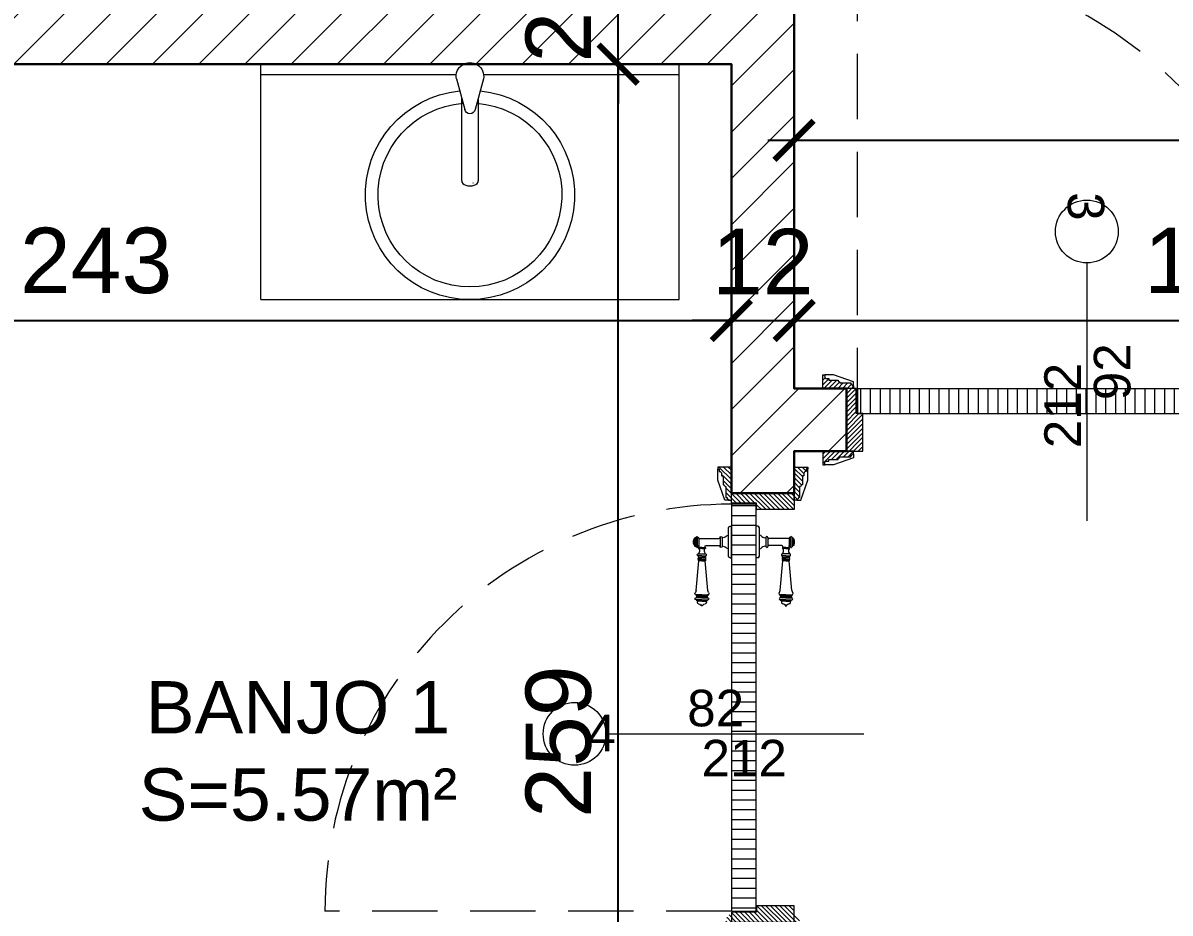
# Model space of a CAD drawing. Header units: centimetres. Extents: x 105417 to 110818, y -55119 to -48326.
# Drawn here: x 108811.9 to 109031.3, y -52510.6 to -52340.5 of the extents above; entities that cross this region are included whole.
import ezdxf

# ---------------------------------------------------------------- set-up
doc = ezdxf.new("R2010")
doc.units = ezdxf.units.CM
doc.header["$LTSCALE"] = 50
doc.header["$MEASUREMENT"] = 0
doc.linetypes.add('CACHE', pattern=[0.375, 0.25, -0.125])
doc.layers.get('0').update_dxf_attribs({"color": 8})
for name, color, linetype, lineweight in [('BANJO', 160, 'Continuous', 9), ('door', 44, 'Continuous', 5), ('MACONNERIE COUPE', 7, 'Continuous', 30), ('MACONNERIE HACHURE', 253, 'Continuous', 13), ('mobilimi', 8, 'Continuous', 9)]:
    doc.layers.add(name, color=color, linetype=linetype, lineweight=lineweight)
doc.layers.add('COTE 50ème', color=1, linetype='Continuous')
doc.layers.add('DEMOL', color=7, linetype='Continuous', lineweight=60, true_color=0xe6ac00)
doc.styles.add('GENERATED_STYLE_1', font='arial.ttf')
doc.styles.add('RS_TEXT_1.50', font='arial.ttf', dxfattribs={"height": 12.5})
doc.styles.add('RS_TXT_50', font='arial.ttf', dxfattribs={"height": 12.5})
doc.dimstyles.new('RS_50CM_LINEAIRE', dxfattribs={"dimscale": 5, "dimtxt": 12.5, "dimasz": 1.5, "dimexe": 1, "dimexo": 2.5, "dimgap": 1, "dimtad": 1, "dimdec": 1, "dimrnd": 0.5, "dimdsep": 46, "dimtxsty": 'RS_TXT_50', "dimblk1": 'ARCHTICK', "dimblk2": 'ARCHTICK', "dimsah": 1, "dimcen": 2.5, "dimdle": 1, "dimclrt": 4, "dimadec": 0, "dimazin": 2, "dimtfac": 1, "dimtdec": 1, "dimtix": 1, "dimtmove": 2, "dimatfit": 3, "dimfxl": 1, "dimtolj": 1, "dimtzin": 0, "dimarcsym": 0})

# ---------------------------------------------------------------- blocks, each defined once
blk = doc.blocks.new('door900')
at = {"color": 0}
for p, q in [((-9.3, 67.7), (9.3, 67.7)), ((-6.8, 71.5), (-6.8, 70.2)), ((-5.5, 71.5), (-6.8, 71.5)), ((-6.8, 70.2), (6.8, 70.2)), ((-5.5, 71.5), (5.5, 71.5)), ((5.5, 71.5), (6.8, 71.5)), ((6.8, 71.5), (6.8, 70.2)), ((92.8, 68.1), (36.2, 62.8)), ((101.2, 67.3), (103.2, 68)), ((101.2, 56.8), (101.2, 67.3)), ((103.2, 68), (103.2, 67.7)), ((103.2, 56.8), (103.2, 68)), ((106.5, 68), (105.5, 67.3)), ((105.5, 56.8), (105.5, 67.3)), ((106.5, 56.8), (106.5, 68)), ((110.7, 68), (111.8, 67.3)), ((110.7, 56.8), (110.7, 68)), ((111.8, 56.8), (111.8, 67.3)), ((111.8, 66.2), (113.3, 66.2)), ((113.3, 56.8), (113.3, 66.2)), ((9.3, 65.2), (-9.3, 65.2)), ((-6.8, 62.7), (-6.8, 24)), ((-6.8, 62.7), (6.8, 62.7)), ((8.7, 62.7), (6.8, 62.7)), ((6.8, 49.1), (6.8, 24)), ((8.7, 50.9), (8.7, 50.9)), ((10.5, 56.8), (10.5, 62.5)), ((10.5, 56.8), (10.5, 51.1)), ((12.7, 56.8), (12.7, 62.5)), ((12.7, 56.8), (12.7, 51.1)), ((22.5, 63.8), (22.5, 49.8)), ((26.5, 56.8), (26.5, 63.8)), ((26.5, 63.8), (29.1, 63.8)), ((26.5, 63.8), (29.1, 63.8)), ((26.5, 56.8), (26.5, 49.8)), ((26.5, 49.8), (29.1, 49.8)), ((26.5, 49.8), (29.1, 49.8)), ((29.1, 63.8), (29.1, 62.8)), ((29.1, 62.8), (29.1, 56.8)), ((29.1, 50.8), (29.1, 56.8)), ((29.1, 50.8), (29.1, 49.8)), ((29.1, 49.8), (29.1, 49.8)), ((31.1, 62.8), (31.1, 56.8)), ((31.1, 50.8), (31.1, 56.8)), ((34.1, 56.8), (34.1, 62.8)), ((34.1, 62.8), (34.1, 56.8)), ((34.1, 50.8), (34.1, 56.8)), ((34.1, 56.8), (34.1, 50.8)), ((36.2, 56.8), (36.2, 62.8)), ((36.2, 56.8), (36.2, 50.8)), ((92.8, 45.5), (36.2, 50.8)), ((101.2, 56.8), (101.2, 46.3)), ((101.2, 46.3), (103.2, 45.7)), ((103.2, 56.8), (103.2, 46.3)), ((103.2, 45.9), (103.2, 45.7)), ((105.5, 56.8), (105.5, 46.3)), ((106.5, 45.7), (105.5, 46.3)), ((106.5, 56.8), (106.5, 45.7)), ((110.7, 56.8), (110.7, 45.7)), ((110.7, 45.7), (111.8, 46.3)), ((111.8, 56.8), (111.8, 46.3)), ((111.8, 47.5), (113.3, 47.5)), ((113.3, 56.8), (113.3, 47.5)), ((120.5, 56.8), (120.5, 58.6)), ((120.5, 56.8), (120.5, 55)), ((-8.3, 22.3), (8.3, 22.3)), ((-30, 3), (-30, 0)), ((30, 0), (-30, 0)), ((27, 6), (-27, 6)), ((-8.3, 18.3), (8.3, 18.3)), ((30, 3), (30, 0))]:
    blk.add_line(p, q, dxfattribs=at)
for centre, radius, start, end in [((-9.3, 66.5), 1.25, 90, 270), ((-6.8, 67.7), 2.51, 90.115, 179.885), ((0, 64), 9.29, 53.4104, 126.5896), ((6.8, 67.7), 2.51, 0.115, 89.885), ((9.3, 66.5), 1.25, 270, 90), ((93.1, 72.5), 4.4, 266.3976, 315.6468), ((98.3, 67.4), 2.89, 358.3861, 135.6468), ((104.3, 67.6), 1.15, 170.914, 348.1019), ((108.6, 68), 2.1, 0, 180), ((-6.8, 65.2), 2.51, 180.115, 269.885), ((6.8, 65.2), 2.51, 270.115, 359.885), ((8.7, 49), 1.91, 88.7426, 178.1515), ((8.6, 64.9), 2.15, 272.7029, 297.6142), ((8.6, 48.8), 2.15, 62.3858, 87.2971), ((10, 62.5), 0.561, 3.7097, 127.9634), ((10, 51.1), 0.561, 232.0366, 356.2903), ((11.6, 62.5), 1.1, 0.0106, 179.9894), ((11.6, 51.1), 1.1, 180.0106, 359.9894), ((16.7, 70.5), 8.83, 243.5466, 311.3694), ((16.7, 43.2), 8.83, 48.6306, 116.4534), ((24.5, 63.7), 2.01, 4.1469, 175.8531), ((24.5, 50), 2.01, 184.1469, 355.8531), ((30.1, 62.8), 1.03, 0, 180.0014), ((30.1, 50.8), 1.03, 179.9972, 0), ((32.6, 62.8), 1.48, 0, 180), ((32.6, 50.8), 1.48, 180, 0), ((35.2, 62.8), 1.03, 0, 180), ((32.6, 62.8), 1.48, 1.563306237032948e-10, 2.08440831604393e-10), ((35.2, 50.8), 1.03, 180, 0), ((93.1, 41.1), 4.4, 44.3532, 93.6024), ((98.3, 46.2), 2.89, 224.3532, 1.6139), ((104.3, 46.1), 1.15, 11.8981, 189.086), ((108.6, 45.7), 2.1, 180, 0), ((115.5, 62.5), 2.84, 13.4568, 140.4953), ((115.5, 51.2), 2.84, 219.5047, 346.5432), ((127.9, 65.2), 9.88, 191.9991, 221.6757), ((127.9, 48.5), 9.88, 138.3243, 168.0009), ((120.5, 56.8), 1.79, 0, 90), ((120.5, 56.8), 1.79, 270, 0), ((-8.3, 20.3), 2, 90, 270), ((-8.5, 24), 1.71, 275.059, 359.7825), ((8.5, 24), 1.71, 180.2175, 264.941), ((8.3, 20.3), 2, 270, 90), ((-27, 3), 3, 90, 180), ((-6.8, 6), 6, 130.5908, 180), ((-16.6, 16.6), 8.41, 314.3689, 12.0705), ((16.6, 16.6), 8.41, 167.9295, 225.6311), ((6.8, 6), 6, 0, 49.4092), ((27, 3), 3, 0, 90)]:
    blk.add_arc(centre, radius, start, end, dxfattribs=at)
blk = doc.blocks.new('lavaman')
at = {"layer": 'BANJO'}
for p, q in [((-61171.15, 21935.44), (-61216.15, 21935.44)), ((-61171.15, 21935.44), (-61171.15, 21855.44)), ((-61171.15, 21855.44), (-61216.15, 21855.44))]:
    blk.add_line(p, q, dxfattribs=at)
at = {"layer": 'BANJO', "linetype": 'Continuous'}
for p, q in [((-61216.15, 21896.66), (-61216.15, 21935.44)), ((-61214.15, 21935.44), (-61214.15, 21898.05)), ((-61171.15, 21935.44), (-61171.15, 21855.44)), ((-61216.15, 21925.44), (-61216.15, 21896.66)), ((-61213.35, 21898.04), (-61207.48, 21896.42)), ((-61209.67, 21897.03), (-61193.85, 21897.03)), ((-61193.49, 21894.81), (-61193.49, 21894.81)), ((-61193.49, 21894.81), (-61193.38, 21894.81)), ((-61193.38, 21894.81), (-61193.49, 21894.81)), ((-61193.38, 21894.81), (-61193.38, 21894.81)), ((-61216.15, 21894.21), (-61216.15, 21865.44)), ((-61216.15, 21855.44), (-61216.15, 21894.21)), ((-61214.15, 21892.82), (-61214.15, 21855.44)), ((-61213.35, 21892.84), (-61207.48, 21894.45)), ((-61209.65, 21893.84), (-61193.85, 21893.84))]:
    blk.add_line(p, q, dxfattribs=at)
for centre, radius, start, end in [((-61191.15, 21895.44), 20, 185.6501, 174.3499), ((-61191.15, 21895.44), 17.58, 184.3008, 175.6992), ((-61213.81, 21895.44), 2.64, 79.9738, 280.0262), ((-61207.66, 21895.44), 1, 280.3544, 79.6456)]:
    blk.add_arc(centre, radius, start, end, dxfattribs=at)
at = {"layer": 'BANJO', "linetype": 'Continuous', "extrusion": (0, 0, -1)}
blk.add_ellipse((-61193.85, 21895.43), major_axis=(0, 1.59), ratio=0.623935, start_param=0, end_param=3.141593, dxfattribs=at)
blk = doc.blocks.new('_ArchTick')
at = {"color": 0, "linetype": 'ByBlock', "const_width": 0.15}
blk.add_lwpolyline([(-0.5, -0.5), (0.5, 0.5)], dxfattribs=at)
blk = doc.blocks.new('*D1152')
at = {"layer": 'COTE 50ème', "color": 0, "lineweight": -2, "ltscale": 0.5, "transparency": 16777216}
for p, q in [((109869.2, -54127.36), (109869.2, -52052.36)), ((109656.85, -52057.36), (109874.2, -52057.36)), ((108886.85, -54122.36), (109874.2, -54122.36))]:
    blk.add_line(p, q, dxfattribs=at)
at = {"layer": 'Defpoints', "color": 0, "ltscale": 0.5, "transparency": 16777216}
for p in [(109644.35, -52057.36), (109869.2, -52057.36), (108874.35, -54122.36)]:
    blk.add_point(p, dxfattribs=at)
at = {"layer": 'COTE 50ème', "color": 0, "lineweight": -2, "ltscale": 0.5, "transparency": 16777216, "xscale": 7.5, "yscale": 7.5, "zscale": 7.5}
for p, rotation in [((109869.2, -52057.36), 90), ((109869.2, -54122.36), 270)]:
    blk.add_blockref('_ArchTick', p, dxfattribs=dict(at, rotation=rotation))
at = {"layer": 'COTE 50ème', "color": 4, "ltscale": 0.5, "transparency": 16777216, "insert": (109857.82, -53089.86), "char_height": 12.5, "attachment_point": 5, "rotation": 90, "style": 'RS_TXT_50'}
blk.add_mtext('\\A1;2065', dxfattribs=at)
blk = doc.blocks.new('*D1217')
at = {"layer": 'COTE 50ème', "color": 0, "lineweight": -2, "ltscale": 0.5, "transparency": 16777216}
for p, q in [((108947.35, -52385.01), (108947.35, -52402.37)), ((108704.35, -52416.36), (108704.35, -52392.37)), ((108699.35, -52397.37), (108952.35, -52397.37))]:
    blk.add_line(p, q, dxfattribs=at)
at = {"layer": 'Defpoints', "color": 0, "ltscale": 0.5, "transparency": 16777216}
for p in [(108947.35, -52372.51), (108947.35, -52397.37), (108704.35, -52428.86)]:
    blk.add_point(p, dxfattribs=at)
at = {"layer": 'COTE 50ème', "color": 0, "lineweight": -2, "ltscale": 0.5, "transparency": 16777216, "xscale": 7.5, "yscale": 7.5, "zscale": 7.5, "rotation": 180}
blk.add_blockref('_ArchTick', (108704.35, -52397.37), dxfattribs=at)
at = {"layer": 'COTE 50ème', "color": 0, "lineweight": -2, "ltscale": 0.5, "transparency": 16777216, "xscale": 7.5, "yscale": 7.5, "zscale": 7.5}
blk.add_blockref('_ArchTick', (108947.35, -52397.37), dxfattribs=at)
at = {"layer": 'COTE 50ème', "color": 4, "ltscale": 0.5, "transparency": 16777216, "insert": (108825.85, -52385.98), "char_height": 12.5, "attachment_point": 5, "style": 'RS_TXT_50'}
blk.add_mtext('\\A1;243', dxfattribs=at)
blk = doc.blocks.new('*D1218')
at = {"layer": 'COTE 50ème', "color": 0, "lineweight": -2, "ltscale": 0.5, "transparency": 16777216}
for p, q in [((108947.35, -52385.01), (108947.35, -52402.37)), ((108959.35, -52385.01), (108959.35, -52402.37)), ((108947.35, -52397.37), (108939.85, -52397.37)), ((108947.35, -52397.37), (108959.35, -52397.37)), ((108959.35, -52397.37), (108966.85, -52397.37))]:
    blk.add_line(p, q, dxfattribs=at)
at = {"layer": 'Defpoints', "color": 0, "ltscale": 0.5, "transparency": 16777216}
for p in [(108947.35, -52372.51), (108959.35, -52372.51), (108959.35, -52397.37)]:
    blk.add_point(p, dxfattribs=at)
at = {"layer": 'COTE 50ème', "color": 0, "lineweight": -2, "ltscale": 0.5, "transparency": 16777216, "xscale": 7.5, "yscale": 7.5, "zscale": 7.5}
blk.add_blockref('_ArchTick', (108947.35, -52397.37), dxfattribs=at)
at = {"layer": 'COTE 50ème', "color": 0, "lineweight": -2, "ltscale": 0.5, "transparency": 16777216, "xscale": 7.5, "yscale": 7.5, "zscale": 7.5, "rotation": 180}
blk.add_blockref('_ArchTick', (108959.35, -52397.37), dxfattribs=at)
at = {"layer": 'COTE 50ème', "color": 4, "ltscale": 0.5, "transparency": 16777216, "insert": (108953.35, -52386.1), "char_height": 12.5, "attachment_point": 5, "style": 'RS_TXT_50'}
blk.add_mtext('\\A1;12', dxfattribs=at)
blk = doc.blocks.new('*D1219')
at = {"layer": 'COTE 50ème', "color": 0, "lineweight": -2, "ltscale": 0.5, "transparency": 16777216}
for p, q in [((108959.35, -52385.01), (108959.35, -52402.37)), ((109122.35, -52415.42), (109122.35, -52392.37)), ((108954.35, -52397.37), (109127.35, -52397.37))]:
    blk.add_line(p, q, dxfattribs=at)
at = {"layer": 'Defpoints', "color": 0, "ltscale": 0.5, "transparency": 16777216}
for p in [(108959.35, -52372.51), (109122.35, -52397.37), (109122.35, -52427.92)]:
    blk.add_point(p, dxfattribs=at)
at = {"layer": 'COTE 50ème', "color": 0, "lineweight": -2, "ltscale": 0.5, "transparency": 16777216, "xscale": 7.5, "yscale": 7.5, "zscale": 7.5, "rotation": 180}
blk.add_blockref('_ArchTick', (108959.35, -52397.37), dxfattribs=at)
at = {"layer": 'COTE 50ème', "color": 0, "lineweight": -2, "ltscale": 0.5, "transparency": 16777216, "xscale": 7.5, "yscale": 7.5, "zscale": 7.5}
blk.add_blockref('_ArchTick', (109122.35, -52397.37), dxfattribs=at)
at = {"layer": 'COTE 50ème', "color": 4, "ltscale": 0.5, "transparency": 16777216, "insert": (109040.85, -52385.98), "char_height": 12.5, "attachment_point": 5, "style": 'RS_TXT_50'}
blk.add_mtext('\\A1;163', dxfattribs=at)
blk = doc.blocks.new('*D1345')
at = {"layer": 'COTE 50ème', "color": 0, "lineweight": -2, "ltscale": 0.5, "transparency": 16777216}
for p, q in [((108925.71, -52612.37), (108925.71, -52343.36)), ((108886.85, -52348.36), (108930.71, -52348.36)), ((108886.85, -52607.37), (108930.71, -52607.37))]:
    blk.add_line(p, q, dxfattribs=at)
at = {"layer": 'Defpoints', "color": 0, "ltscale": 0.5, "transparency": 16777216}
for p in [(108874.35, -52348.36), (108925.71, -52348.36), (108874.35, -52607.37)]:
    blk.add_point(p, dxfattribs=at)
at = {"layer": 'COTE 50ème', "color": 0, "lineweight": -2, "ltscale": 0.5, "transparency": 16777216, "xscale": 7.5, "yscale": 7.5, "zscale": 7.5}
for p, rotation in [((108925.71, -52348.36), 90), ((108925.71, -52607.37), 270)]:
    blk.add_blockref('_ArchTick', p, dxfattribs=dict(at, rotation=rotation))
at = {"layer": 'COTE 50ème', "color": 4, "ltscale": 0.5, "transparency": 16777216, "insert": (108914.33, -52477.87), "char_height": 12.5, "attachment_point": 5, "rotation": 90, "style": 'RS_TXT_50'}
blk.add_mtext('\\A1;259', dxfattribs=at)
blk = doc.blocks.new('*D1346')
at = {"layer": 'COTE 50ème', "color": 0, "lineweight": -2, "ltscale": 0.5, "transparency": 16777216}
for p, q in [((108925.71, -52328.36), (108925.71, -52320.86)), ((108886.66, -52328.36), (108930.71, -52328.36)), ((108925.71, -52348.36), (108925.71, -52328.36)), ((108886.85, -52348.36), (108930.71, -52348.36)), ((108925.71, -52348.36), (108925.71, -52355.86))]:
    blk.add_line(p, q, dxfattribs=at)
at = {"layer": 'Defpoints', "color": 0, "ltscale": 0.5, "transparency": 16777216}
for p in [(108874.16, -52328.36), (108925.71, -52328.36), (108874.35, -52348.36)]:
    blk.add_point(p, dxfattribs=at)
at = {"layer": 'COTE 50ème', "color": 0, "lineweight": -2, "ltscale": 0.5, "transparency": 16777216, "xscale": 7.5, "yscale": 7.5, "zscale": 7.5}
for p, rotation in [((108925.71, -52328.36), 270), ((108925.71, -52348.36), 90)]:
    blk.add_blockref('_ArchTick', p, dxfattribs=dict(at, rotation=rotation))
at = {"layer": 'COTE 50ème', "color": 4, "ltscale": 0.5, "transparency": 16777216, "insert": (108914.33, -52338.36), "char_height": 12.5, "attachment_point": 5, "rotation": 90, "style": 'RS_TXT_50'}
blk.add_mtext('\\A1;20', dxfattribs=at)
blk = doc.blocks.new('*D1352')
at = {"layer": 'COTE 50ème', "color": 0, "lineweight": -2, "ltscale": 0.5, "transparency": 16777216}
for p, q in [((108959.35, -52397.86), (108959.35, -52357.93)), ((109134.35, -52397.86), (109134.35, -52357.93)), ((108954.35, -52362.93), (109139.35, -52362.93))]:
    blk.add_line(p, q, dxfattribs=at)
at = {"layer": 'Defpoints', "color": 0, "ltscale": 0.5, "transparency": 16777216}
for p in [(109134.35, -52362.93), (108959.35, -52410.36), (109134.35, -52410.36)]:
    blk.add_point(p, dxfattribs=at)
at = {"layer": 'COTE 50ème', "color": 0, "lineweight": -2, "ltscale": 0.5, "transparency": 16777216, "xscale": 7.5, "yscale": 7.5, "zscale": 7.5, "rotation": 180}
blk.add_blockref('_ArchTick', (108959.35, -52362.93), dxfattribs=at)
at = {"layer": 'COTE 50ème', "color": 0, "lineweight": -2, "ltscale": 0.5, "transparency": 16777216, "xscale": 7.5, "yscale": 7.5, "zscale": 7.5}
blk.add_blockref('_ArchTick', (109134.35, -52362.93), dxfattribs=at)
at = {"layer": 'COTE 50ème', "color": 4, "ltscale": 0.5, "transparency": 16777216, "insert": (109046.85, -52351.54), "char_height": 12.5, "attachment_point": 5, "style": 'RS_TXT_50'}
blk.add_mtext('\\A1;175', dxfattribs=at)

msp = doc.modelspace()

# ---------------------------------------------------------------- hatches: boundary and pattern name
at = {"layer": 'door'}
h = msp.add_hatch(dxfattribs=at)
h.set_pattern_fill('ANSI31', color=256, scale=5, angle=900)
h.set_pattern_definition([(225, (254207.07485, -102252.91233), (0.4419417382, -0.4419417382), [])])
edge = h.paths.add_edge_path()
edge.add_line((108965.6, -52424.25), (108966.02, -52424.25))
edge.add_line((108966.02, -52424.25), (108966.02, -52423.93))
edge.add_line((108966.02, -52423.93), (108967.78, -52423.93))
edge.add_line((108967.78, -52423.93), (108967.78, -52423.72))
edge.add_arc((108967.78, -52423.41), 0.314, 270, 360)
edge.add_line((108968.1, -52423.41), (108970.19, -52423.41))
edge.add_line((108970.19, -52423.41), (108970.19, -52423.2))
edge.add_arc((108970.19, -52422.89), 0.314, 270, 360)
edge.add_line((108970.51, -52422.89), (108970.72, -52422.89))
edge.add_line((108970.72, -52422.89), (108970.72, -52422.36))
edge.add_line((108970.72, -52422.36), (108964.85, -52422.36))
edge.add_line((108964.85, -52422.36), (108964.85, -52424.98))
edge.add_line((108964.85, -52424.98), (108965.26, -52424.98))
edge.add_line((108965.26, -52424.98), (108965.26, -52424.67))
edge.add_line((108965.26, -52424.67), (108965.18, -52424.67))
edge.add_arc((108965.6, -52424.67), 0.419, 90, 180, ccw=False)
h.paths.add_polyline_path([(108969.35, -52422.36), (108972.5, -52422.36), (108972.5, -52415.18), (108971.24, -52415.18), (108971.24, -52410.36), (108969.35, -52410.36)])
edge = h.paths.add_edge_path()
edge.add_line((108965.6, -52408.48), (108966.02, -52408.48))
edge.add_line((108966.02, -52408.48), (108966.02, -52408.79))
edge.add_line((108966.02, -52408.79), (108967.78, -52408.79))
edge.add_line((108967.78, -52408.79), (108967.78, -52409))
edge.add_arc((108967.78, -52409.31), 0.314, 0, 90, ccw=False)
edge.add_line((108968.1, -52409.31), (108970.19, -52409.31))
edge.add_line((108970.19, -52409.31), (108970.19, -52409.52))
edge.add_arc((108970.19, -52409.84), 0.314, 0, 90, ccw=False)
edge.add_line((108970.51, -52409.84), (108970.72, -52409.84))
edge.add_line((108970.72, -52409.84), (108970.72, -52410.36))
edge.add_line((108970.72, -52410.36), (108964.85, -52410.36))
edge.add_line((108964.85, -52410.36), (108964.85, -52407.74))
edge.add_line((108964.85, -52407.74), (108965.26, -52407.74))
edge.add_line((108965.26, -52407.74), (108965.26, -52408.06))
edge.add_line((108965.26, -52408.06), (108965.18, -52408.06))
edge.add_arc((108965.6, -52408.06), 0.419, 180, 270)
h = msp.add_hatch(dxfattribs=at)
h.set_pattern_fill('ANSI31', color=256, scale=15, angle=405)
h.set_pattern_definition([(90, (60698.3598, -146300.3448), (-1.875, 2e-15), [])])
h.paths.add_polyline_path([(108971.45, -52415.13), (109059.26, -52415.13), (109059.26, -52410.41), (108971.45, -52410.41)])
h = msp.add_hatch(dxfattribs=at)
h.set_pattern_fill('ANSI31', color=256, scale=5, angle=1170)
h.set_pattern_definition([(135, (52664.84715, -193145.2269), (-0.4419417382, -0.4419417382), [])])
h.paths.add_polyline_path([(108959.35, -52430.39), (108959.35, -52433.53), (108952.17, -52433.53), (108952.17, -52432.28), (108947.35, -52432.28), (108947.35, -52430.39)])
edge = h.paths.add_edge_path()
edge.add_line((108961.24, -52426.64), (108961.24, -52427.06))
edge.add_line((108961.24, -52427.06), (108960.93, -52427.06))
edge.add_line((108960.93, -52427.06), (108960.93, -52428.82))
edge.add_line((108960.93, -52428.82), (108960.72, -52428.82))
edge.add_arc((108960.4, -52428.82), 0.314, -90, 0, ccw=False)
edge.add_line((108960.4, -52429.13), (108960.4, -52431.23))
edge.add_line((108960.4, -52431.23), (108960.19, -52431.23))
edge.add_arc((108959.88, -52431.23), 0.314, -90, 0, ccw=False)
edge.add_line((108959.88, -52431.54), (108959.88, -52431.75))
edge.add_line((108959.88, -52431.75), (108959.35, -52431.75))
edge.add_line((108959.35, -52431.75), (108959.35, -52425.39))
edge.add_line((108959.35, -52425.39), (108961.97, -52425.39))
edge.add_line((108961.97, -52425.39), (108961.97, -52425.8))
edge.add_line((108961.97, -52425.8), (108961.66, -52425.8))
edge.add_line((108961.66, -52425.8), (108961.66, -52426.22))
edge.add_arc((108961.66, -52426.64), 0.419, 90, 180)
edge = h.paths.add_edge_path()
edge.add_line((108945.47, -52426.64), (108945.47, -52427.06))
edge.add_line((108945.47, -52427.06), (108945.78, -52427.06))
edge.add_line((108945.78, -52427.06), (108945.78, -52428.82))
edge.add_line((108945.78, -52428.82), (108945.99, -52428.82))
edge.add_arc((108946.31, -52428.82), 0.314, 180, 270)
edge.add_line((108946.31, -52429.13), (108946.31, -52431.23))
edge.add_line((108946.31, -52431.23), (108946.52, -52431.23))
edge.add_arc((108946.83, -52431.23), 0.314, 180, 270)
edge.add_line((108946.83, -52431.54), (108946.83, -52431.75))
edge.add_line((108946.83, -52431.75), (108947.35, -52431.75))
edge.add_line((108947.35, -52431.75), (108947.35, -52425.39))
edge.add_line((108947.35, -52425.39), (108944.74, -52425.39))
edge.add_line((108944.74, -52425.39), (108944.74, -52425.8))
edge.add_line((108944.74, -52425.8), (108945.05, -52425.8))
edge.add_line((108945.05, -52425.8), (108945.05, -52426.22))
edge.add_arc((108945.05, -52426.64), 0.419, 0, 90, ccw=False)
h = msp.add_hatch(dxfattribs=at)
h.set_pattern_fill('ANSI31', color=256, scale=15, angle=675)
h.set_pattern_definition([(360, (8617.4147, 363.4882), (2e-15, 1.875), [])])
h.paths.add_polyline_path([(108952.12, -52510.28), (108952.12, -52432.48), (108947.41, -52432.48), (108947.41, -52510.28)])
h = msp.add_hatch(dxfattribs=at)
h.set_pattern_fill('ANSI31', color=256, scale=5, angle=1170)
h.set_pattern_definition([(135, (52664.84715, -193135.215), (-0.4419417382, -0.4419417382), [])])
edge = h.paths.add_edge_path()
edge.add_line((108961.24, -52516.13), (108961.24, -52515.71))
edge.add_line((108961.24, -52515.71), (108960.93, -52515.71))
edge.add_line((108960.93, -52515.71), (108960.93, -52513.95))
edge.add_line((108960.93, -52513.95), (108960.72, -52513.95))
edge.add_arc((108960.4, -52513.95), 0.314, 0, 90)
edge.add_line((108960.4, -52513.64), (108960.4, -52511.54))
edge.add_line((108960.4, -52511.54), (108960.19, -52511.54))
edge.add_arc((108959.88, -52511.54), 0.314, 360, 450)
edge.add_line((108959.88, -52511.23), (108959.88, -52511.02))
edge.add_line((108959.88, -52511.02), (108959.35, -52511.02))
edge.add_line((108959.35, -52511.02), (108959.35, -52516.88))
edge.add_line((108959.35, -52516.88), (108961.97, -52516.88))
edge.add_line((108961.97, -52516.88), (108961.97, -52516.47))
edge.add_line((108961.97, -52516.47), (108961.66, -52516.47))
edge.add_line((108961.66, -52516.47), (108961.66, -52516.55))
edge.add_arc((108961.66, -52516.13), 0.419, 180, 270, ccw=False)
h.paths.add_polyline_path([(108959.35, -52512.38), (108959.35, -52509.24), (108952.17, -52509.24), (108952.17, -52510.49), (108947.35, -52510.49), (108947.35, -52512.38)])
edge = h.paths.add_edge_path()
edge.add_line((108945.47, -52516.13), (108945.47, -52515.71))
edge.add_line((108945.47, -52515.71), (108945.78, -52515.71))
edge.add_line((108945.78, -52515.71), (108945.78, -52513.95))
edge.add_line((108945.78, -52513.95), (108945.99, -52513.95))
edge.add_arc((108946.31, -52513.95), 0.314, 90, 180, ccw=False)
edge.add_line((108946.31, -52513.64), (108946.31, -52511.54))
edge.add_line((108946.31, -52511.54), (108946.52, -52511.54))
edge.add_arc((108946.83, -52511.54), 0.314, 90, 180, ccw=False)
edge.add_line((108946.83, -52511.23), (108946.83, -52511.02))
edge.add_line((108946.83, -52511.02), (108947.35, -52511.02))
edge.add_line((108947.35, -52511.02), (108947.35, -52516.88))
edge.add_line((108947.35, -52516.88), (108944.74, -52516.88))
edge.add_line((108944.74, -52516.88), (108944.74, -52516.47))
edge.add_line((108944.74, -52516.47), (108945.05, -52516.47))
edge.add_line((108945.05, -52516.47), (108945.05, -52516.55))
edge.add_arc((108945.05, -52516.13), 0.419, 270, 360)
at = {"layer": 'MACONNERIE HACHURE'}
h = msp.add_hatch(dxfattribs=at)
h.set_pattern_fill('ANSI31', color=256, scale=50, style=0)
h.paths.add_polyline_path([(107874.35, -53728.36), (107763.35, -53728.36), (107763.35, -53770.36), (107874.35, -53770.36)])
h.paths.add_polyline_path([(107866.35, -53736.36), (107771.35, -53736.36), (107771.35, -53762.36), (107866.35, -53762.36)], flags=16)
h.paths.add_polyline_path([(109325.35, -53728.36), (109214.35, -53728.36), (109214.35, -53770.36), (109325.35, -53770.36)])
h.paths.add_polyline_path([(109317.35, -53736.36), (109222.35, -53736.36), (109222.35, -53762.36), (109317.35, -53762.36)], flags=16)
h.paths.add_polyline_path([(109454.35, -52082.36), (109509.35, -52082.36), (109509.35, -52057.36), (109454.35, -52057.36)])
h.paths.add_polyline_path([(109274.35, -52057.36), (109174.35, -52057.36), (109174.35, -52082.36), (109274.35, -52082.36)])
h.paths.add_polyline_path([(107444.35, -53677.36), (107444.35, -53737.36), (107469.35, -53737.36), (107469.35, -53677.36)])
h.paths.add_polyline_path([(108556.85, -53762.36), (108531.85, -53762.36), (108531.85, -53982.36), (108556.85, -53982.36)])
h.paths.add_polyline_path([(108239.36, -53952.36), (108214.36, -53952.36), (108214.36, -54122.36), (108331.85, -54122.36), (108331.85, -54097.36), (108239.36, -54097.36)])
h.paths.add_polyline_path([(108556.85, -53982.36), (108531.85, -53982.36), (108531.85, -54122.36), (108556.85, -54122.36)])
h.paths.add_polyline_path([(108849.35, -53952.36), (108874.35, -53952.36), (108874.35, -54122.36), (108756.85, -54122.36), (108756.85, -54097.36), (108849.35, -54097.36)])
h.paths.add_polyline_path([(107469.35, -53422.36), (107444.35, -53422.36), (107444.35, -53497.36), (107469.35, -53497.36)])
h.paths.add_polyline_path([(109644.35, -53677.36), (109644.35, -53737.36), (109619.35, -53737.36), (109619.35, -53677.36)])
h.paths.add_polyline_path([(109619.35, -53342.47), (109644.35, -53342.47), (109644.35, -53397.36), (109619.35, -53397.36)])
h.paths.add_polyline_path([(107469.35, -53342.47), (107444.35, -53342.47), (107444.35, -53397.36), (107469.35, -53397.36)])
h.paths.add_polyline_path([(109619.35, -52847.36), (109644.35, -52847.36), (109644.35, -52902.25), (109619.35, -52902.25)])
h.paths.add_polyline_path([(109099.36, -53146.93), (108984.36, -53146.93), (108984.36, -53096.93), (109099.36, -53096.93)])
h.paths.add_polyline_path([(109089.36, -53136.93), (108994.36, -53136.93), (108994.36, -53106.93), (109089.36, -53106.93)], flags=16)
h.paths.add_polyline_path([(108104.35, -53147.36), (107989.35, -53147.36), (107989.35, -53097.36), (108104.35, -53097.36)])
h.paths.add_polyline_path([(108094.35, -53137.36), (107999.35, -53137.36), (107999.35, -53107.36), (108094.35, -53107.36)], flags=16)
h.paths.add_polyline_path([(108794.35, -52797.36), (108774.35, -52797.36), (108774.35, -52787.36), (108794.35, -52787.36)])
h.paths.add_polyline_path([(108849.35, -53737.36), (108756.85, -53737.36), (108756.85, -53762.36), (108849.35, -53762.36)])
h.paths.add_polyline_path([(109234.24, -53477.36), (109209.24, -53477.36), (109209.24, -53422.36), (109234.24, -53422.36)])
h.paths.add_polyline_path([(109619.35, -53062.36), (109644.35, -53062.36), (109644.35, -53182.36), (109619.35, -53182.36)])
h.paths.add_polyline_path([(108809.35, -53326.05), (108874.35, -53326.05), (108874.35, -53348.05), (108849.35, -53348.05), (108849.35, -53338.05), (108809.35, -53338.05)])
h.paths.add_polyline_path([(109619.35, -53422.36), (109644.35, -53422.36), (109644.35, -53497.36), (109619.35, -53497.36)])
h.paths.add_polyline_path([(108704.35, -52527.36), (108794.35, -52527.36), (108794.35, -52607.36), (108947.35, -52607.36), (108947.35, -52512.38), (108959.35, -52512.38), (108959.35, -52632.36), (108794.35, -52632.36), (108794.35, -52687.36), (108774.35, -52687.36), (108774.35, -52583.36), (108704.35, -52583.36), (108704.35, -52632.36), (108669.35, -52632.36), (108669.35, -52612.36), (108679.35, -52612.36), (108679.35, -52562.36), (108704.35, -52562.36), (108704.35, -52578.36), (108774.35, -52578.36), (108774.35, -52552.36), (108704.35, -52552.36)])
h.paths.add_polyline_path([(108874.35, -53702.36), (108849.35, -53702.36), (108849.35, -53440.05), (108874.35, -53440.05), (108874.35, -53477.36), (108934.35, -53477.36), (108934.35, -53502.36), (108874.35, -53502.36)])
h.paths.add_polyline_path([(108814.35, -52082.36), (108947.35, -52082.36), (108947.35, -52236.36), (108959.35, -52236.36), (108959.35, -52082.36), (108994.35, -52082.36), (108994.35, -52057.36), (108814.35, -52057.36)])
h.paths.add_polyline_path([(109509.35, -52482.36), (109509.35, -52424.25), (109534.35, -52424.25), (109534.35, -52477.36), (109644.35, -52477.36), (109644.35, -52567.36), (109619.35, -52567.36), (109619.35, -52502.36), (109286.35, -52502.36), (109286.35, -52507.36), (109134.35, -52507.36), (109134.35, -52517.36), (109122.35, -52517.36), (109122.35, -52422.36), (109061.49, -52422.36), (109061.49, -52410.36), (109134.35, -52410.36), (109134.35, -52482.36)])
h.paths.add_polyline_path([(109071.35, -52817.36), (109071.35, -52723.36), (109083.35, -52723.36), (109083.35, -52797.36), (109221.35, -52797.36), (109221.35, -52631.36), (109083.35, -52631.36), (109083.35, -52641.36), (109071.35, -52641.36), (109071.35, -52619.36), (109122.35, -52619.36), (109122.35, -52609.36), (109134.35, -52609.36), (109134.35, -52619.36), (109241.35, -52619.36), (109241.35, -52797.36), (109509.35, -52797.36), (109509.35, -52817.36)])
h.paths.add_polyline_path([(108294.35, -52797.36), (108314.35, -52797.36), (108314.35, -52787.36), (108294.35, -52787.36)])
h.paths.add_polyline_path([(108239.35, -53737.36), (108331.85, -53737.36), (108331.85, -53762.36), (108239.35, -53762.36)])
h.paths.add_polyline_path([(107859.35, -53477.36), (107884.35, -53477.36), (107884.35, -53422.36), (107859.35, -53422.36)])
h.paths.add_polyline_path([(107469.35, -53062.36), (107444.35, -53062.36), (107444.35, -53182.36), (107469.35, -53182.36)])
h.paths.add_polyline_path([(108279.35, -53326.05), (108214.35, -53326.05), (108214.35, -53348.05), (108239.35, -53348.05), (108239.35, -53338.05), (108279.35, -53338.05)])
h.paths.add_polyline_path([(108724.52, -52902.36), (108774.35, -52902.36), (108774.35, -52942.36), (108724.52, -52942.36)])
h.paths.add_polyline_path([(108564.35, -52902.36), (108604.35, -52902.36), (108604.35, -52942.36), (108564.35, -52942.36)])
h.paths.add_polyline_path([(109509.35, -52154.25), (109534.35, -52154.25), (109534.35, -52107.36), (109509.35, -52107.36)])
h.paths.add_polyline_path([(109619.35, -52797.36), (109644.35, -52797.36), (109644.35, -52747.36), (109619.35, -52747.36)])
h.paths.add_polyline_path([(108364.19, -52902.36), (108314.35, -52902.36), (108314.35, -52942.36), (108364.19, -52942.36)])
h.paths.add_polyline_path([(108524.35, -52902.36), (108484.35, -52902.36), (108484.35, -52942.36), (108524.35, -52942.36)])
h.paths.add_polyline_path([(108679.35, -52082.36), (108659.35, -52082.36), (108659.35, -52057.36), (108679.35, -52057.36)])
h.paths.add_polyline_path([(108384.35, -52527.36), (108294.35, -52527.36), (108294.35, -52607.36), (108141.35, -52607.36), (108141.35, -52512.38), (108129.35, -52512.38), (108129.35, -52632.36), (108294.35, -52632.36), (108294.35, -52687.36), (108314.35, -52687.36), (108314.35, -52583.36), (108384.35, -52583.36), (108384.35, -52632.36), (108569.35, -52632.36), (108569.35, -52612.36), (108409.35, -52612.36), (108409.35, -52562.36), (108384.35, -52562.36), (108384.35, -52578.36), (108314.35, -52578.36), (108314.35, -52552.36), (108384.35, -52552.36)])
h.paths.add_polyline_path([(107579.35, -52154.25), (107554.35, -52154.25), (107554.35, -52107.36), (107579.35, -52107.36)])
h.paths.add_polyline_path([(108559.35, -53737.36), (108576.85, -53737.36), (108576.85, -53762.36), (108511.85, -53762.36), (108511.85, -53737.36), (108529.35, -53737.36), (108529.35, -53272.36), (108559.35, -53272.36)])
h.paths.add_polyline_path([(108214.35, -53702.36), (108239.35, -53702.36), (108239.35, -53440.05), (108214.35, -53440.05), (108214.35, -53477.36), (108154.35, -53477.36), (108154.35, -53502.36), (108214.35, -53502.36)])
h.paths.add_polyline_path([(108559.35, -52082.36), (108409.35, -52082.36), (108409.35, -52057.36), (108559.35, -52057.36)])
h.paths.add_polyline_path([(108274.35, -52082.36), (108141.35, -52082.36), (108141.35, -52236.36), (108129.35, -52236.36), (108129.35, -52082.36), (107579.35, -52082.36), (107579.35, -52057.36), (108274.35, -52057.36)])
h.paths.add_polyline_path([(107579.35, -52482.36), (107579.35, -52424.25), (107554.35, -52424.25), (107554.35, -52477.36), (107444.35, -52477.36), (107444.35, -52567.36), (107469.35, -52567.36), (107469.35, -52502.36), (107802.35, -52502.36), (107802.35, -52507.36), (107954.35, -52507.36), (107954.35, -52517.36), (107966.35, -52517.36), (107966.35, -52422.36), (108027.22, -52422.36), (108027.22, -52410.36), (107954.35, -52410.36), (107954.35, -52482.36)])
h.paths.add_polyline_path([(108017.35, -52817.36), (108017.35, -52723.36), (108005.35, -52723.36), (108005.35, -52797.36), (107867.35, -52797.36), (107867.35, -52631.36), (108005.35, -52631.36), (108005.35, -52641.36), (108017.35, -52641.36), (108017.35, -52619.36), (107966.35, -52619.36), (107966.35, -52609.36), (107954.35, -52609.36), (107954.35, -52619.36), (107847.35, -52619.36), (107847.35, -52797.36), (107579.35, -52797.36), (107579.35, -52817.36)])
h.paths.add_polyline_path([(107469.35, -52797.36), (107444.35, -52797.36), (107444.35, -52747.36), (107469.35, -52747.36)])
h.paths.add_polyline_path([(107469.35, -52847.36), (107444.35, -52847.36), (107444.35, -52902.25), (107469.35, -52902.25)])
h.paths.add_polyline_path([(108947.35, -52328.36), (108704.35, -52328.36), (108704.35, -52348.36), (108947.35, -52348.36), (108947.35, -52430.38), (108959.35, -52430.38), (108959.35, -52422.36), (108969.35, -52422.36), (108969.35, -52410.36), (108959.35, -52410.36), (108959.35, -52318.36), (108947.35, -52318.36)])
h.paths.add_polyline_path([(108141.35, -52328.36), (108384.35, -52328.36), (108384.35, -52348.36), (108141.35, -52348.36), (108141.35, -52430.38), (108129.35, -52430.38), (108129.35, -52422.36), (108119.35, -52422.36), (108119.35, -52410.36), (108129.35, -52410.36), (108129.35, -52318.36), (108141.35, -52318.36)])

# ---------------------------------------------------------------- linework, layer by layer
at = {"layer": 'door', "linetype": 'CACHE'}
for p, q in [((108971.45, -52415.13), (108971.45, -52327.32)), ((108947.41, -52510.28), (108869.61, -52510.28))]:
    msp.add_line(p, q, dxfattribs=at)
at = {"layer": 'door'}
for p, q in [((109015.35, -52386.37), (109015.35, -52435.69)), ((108923.36, -52476.39), (108972.68, -52476.39))]:
    msp.add_line(p, q, dxfattribs=at)
for points in [[(108965.6, -52408.48), (108966.02, -52408.48), (108966.02, -52408.79), (108967.78, -52408.79), (108967.78, -52409, -0.414214), (108968.1, -52409.31), (108970.19, -52409.31), (108970.19, -52409.52, -0.414214), (108970.51, -52409.84), (108970.72, -52409.84), (108970.72, -52410.36), (108964.85, -52410.36), (108964.85, -52407.74), (108965.26, -52407.74), (108965.26, -52408.06), (108965.18, -52408.06, 0.414214), (108965.6, -52408.48)], [(108965.6, -52424.25), (108966.02, -52424.25), (108966.02, -52423.93), (108967.78, -52423.93), (108967.78, -52423.72, 0.414214), (108968.1, -52423.41), (108970.19, -52423.41), (108970.19, -52423.2, 0.414214), (108970.51, -52422.89), (108970.72, -52422.89), (108970.72, -52422.36), (108964.85, -52422.36), (108964.85, -52424.98), (108965.26, -52424.98), (108965.26, -52424.67), (108965.18, -52424.67, -0.414214), (108965.6, -52424.25)], [(108945.47, -52426.64), (108945.47, -52427.06), (108945.78, -52427.06), (108945.78, -52428.82), (108945.99, -52428.82, 0.414214), (108946.31, -52429.13), (108946.31, -52431.23), (108946.52, -52431.23, 0.414214), (108946.83, -52431.54), (108946.83, -52431.75), (108947.35, -52431.75), (108947.35, -52425.39), (108944.74, -52425.39), (108944.74, -52425.8), (108945.05, -52425.8), (108945.05, -52426.22, -0.414214), (108945.47, -52426.64)], [(108961.24, -52426.64), (108961.24, -52427.06), (108960.93, -52427.06), (108960.93, -52428.82), (108960.72, -52428.82, -0.414214), (108960.4, -52429.13), (108960.4, -52431.23), (108960.19, -52431.23, -0.414214), (108959.88, -52431.54), (108959.88, -52431.75), (108959.35, -52431.75), (108959.35, -52425.39), (108961.97, -52425.39), (108961.97, -52425.8), (108961.66, -52425.8), (108961.66, -52426.22, 0.414214), (108961.24, -52426.64)]]:
    msp.add_lwpolyline(points, format="xyb", dxfattribs=at)
for points in [[(108970.72, -52409.84), (108970.72, -52409.11), (108966.86, -52407.74), (108965.26, -52407.74)], [(108969.35, -52422.36), (108972.5, -52422.36), (108972.5, -52415.18), (108971.24, -52415.18), (108971.24, -52410.36), (108969.35, -52410.36), (108969.35, -52422.36)], [(108971.45, -52415.13), (109059.26, -52415.13), (109059.26, -52410.41), (108971.45, -52410.41), (108971.45, -52415.13)], [(108970.72, -52422.89), (108970.72, -52423.62), (108966.86, -52424.98), (108965.26, -52424.98)], [(108946.83, -52431.75), (108946.1, -52431.75), (108944.74, -52427.89), (108944.74, -52425.8)], [(108959.88, -52431.75), (108960.61, -52431.75), (108961.97, -52427.89), (108961.97, -52425.8)], [(108959.35, -52430.39), (108959.35, -52433.53), (108952.17, -52433.53), (108952.17, -52432.28), (108947.35, -52432.28), (108947.35, -52430.39), (108959.35, -52430.39)], [(108952.12, -52510.28), (108952.12, -52432.48), (108947.41, -52432.48), (108947.41, -52510.28), (108952.12, -52510.28)], [(108959.35, -52512.38), (108959.35, -52509.24), (108952.17, -52509.24), (108952.17, -52510.49), (108947.35, -52510.49), (108947.35, -52512.38), (108959.35, -52512.38)]]:
    msp.add_lwpolyline(points, dxfattribs=at)
for centre in [(109015.35, -52380.37), (108917.36, -52476.39)]:
    msp.add_circle(centre, 6, dxfattribs=at)
at = {"layer": 'door', "linetype": 'CACHE'}
for centre, radius, start, end in [((108971.36, -52415.36), 88.04, 3.2184, 89.9417), ((108947.41, -52510.28), 77.8, 90, 180)]:
    msp.add_arc(centre, radius, start, end, dxfattribs=at)
at = {"layer": 'MACONNERIE COUPE'}
msp.add_lwpolyline([(108947.35, -52328.36), (108704.35, -52328.36), (108704.35, -52348.36), (108947.35, -52348.36), (108947.35, -52430.38), (108959.35, -52430.38), (108959.35, -52422.36), (108969.35, -52422.36), (108969.35, -52410.36), (108959.35, -52410.36), (108959.35, -52318.36), (108947.35, -52318.36)], close=True, dxfattribs=at)

# ---------------------------------------------------------------- block references
at = {"layer": 'door', "yscale": 0.1, "zscale": 0.1}
for p, xscale, rotation in [((108947.41, -52439.72), -0.1, 90), ((108952.12, -52439.72), 0.1, 270)]:
    msp.add_blockref('door900', p, dxfattribs=dict(at, xscale=xscale, rotation=rotation))
at = {"layer": 'mobilimi', "xscale": -1, "rotation": 90}
msp.add_blockref('lavaman', (130792.79, -113564.52), dxfattribs=at)

# ---------------------------------------------------------------- texts
at = {"layer": 'DEMOL', "lineweight": -2, "insert": (108864.47, -52479.72), "char_height": 10, "width": 93.9293, "attachment_point": 5, "style": 'RS_TEXT_1.50'}
msp.add_mtext('BANJO 1\\PS=5.57m²', dxfattribs=at)
at = {"layer": 'door', "char_height": 7, "style": 'GENERATED_STYLE_1'}
for s, insert, attachment_point, rotation in [('\\A1;\\pt0;3', (109018.69, -52378.28), 3, 270), ('\\A1;\\pt0;92', (109023.78, -52401.73), 9, 90), ('\\A1;\\pt0;212', (109014.21, -52405.47), 9, 90)]:
    msp.add_mtext(s, dxfattribs=dict(at, insert=insert, attachment_point=attachment_point, rotation=rotation))
for s, insert, attachment_point in [('\\A1;\\pt0;82', (108938.91, -52467.96), 1), ('\\A1;\\pt0;4', (108919.82, -52479.72), 7), ('\\A1;\\pt0;212', (108941.65, -52477.54), 1)]:
    msp.add_mtext(s, dxfattribs=dict(at, insert=insert, attachment_point=attachment_point))

# ---------------------------------------------------------------- dimensions: what is measured, and where the dimension line sits
at = {"layer": 'COTE 50ème', "ltscale": 0.5}
for base, p1, p2, picture, middle in [((109869.2, -52057.36), (108874.35, -54122.36), (109644.35, -52057.36), '*D1152', (109857.82, -53089.86)), ((108925.71, -52328.36), (108874.35, -52348.36), (108874.16, -52328.36), '*D1346', (108914.33, -52338.36)), ((108925.71, -52348.36), (108874.35, -52607.37), (108874.35, -52348.36), '*D1345', (108914.33, -52477.87))]:
    dim = msp.add_linear_dim(base=base, p1=p1, p2=p2, angle=90, dimstyle='RS_50CM_LINEAIRE', dxfattribs=at)
    dim.commit()
    dim.dimension.update_dxf_attribs({"geometry": picture, "text_midpoint": middle})
for base, p1, p2, picture, middle in [((109134.35, -52362.93), (108959.35, -52410.36), (109134.35, -52410.36), '*D1352', (109046.85, -52351.54)), ((108947.35, -52397.37), (108704.35, -52428.86), (108947.35, -52372.51), '*D1217', (108825.85, -52385.98)), ((108959.35, -52397.37), (108947.35, -52372.51), (108959.35, -52372.51), '*D1218', (108953.35, -52386.1)), ((109122.35, -52397.37), (108959.35, -52372.51), (109122.35, -52427.92), '*D1219', (109040.85, -52385.98))]:
    dim = msp.add_linear_dim(base=base, p1=p1, p2=p2, dimstyle='RS_50CM_LINEAIRE', dxfattribs=at)
    dim.commit()
    dim.dimension.update_dxf_attribs({"geometry": picture, "text_midpoint": middle})

doc.saveas('drawing.dxf')
